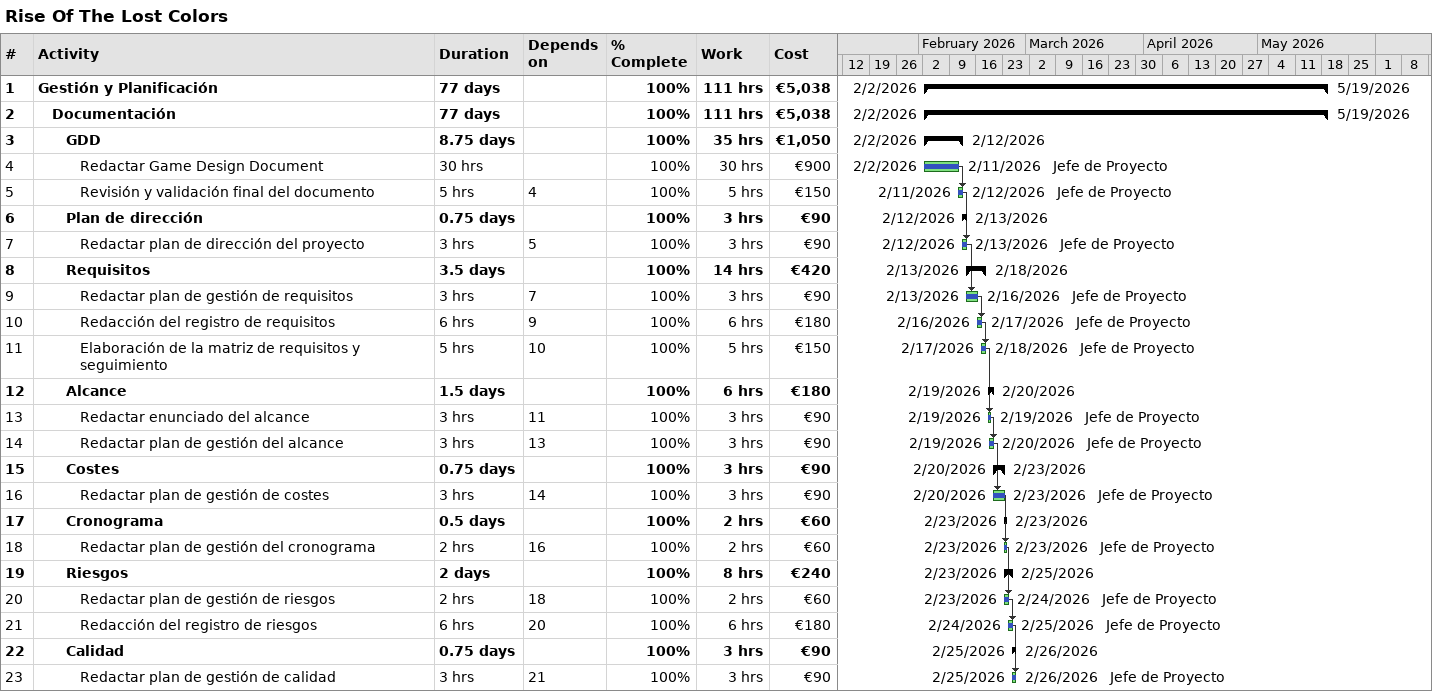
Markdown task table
Rise Of The Lost Colors

| ID | Level | Task | Duration | Start | Finish | Predecessors | Resources | % complete | Work (h) | Cost (€) |
|---|---|---|---|---|---|---|---|---|---|---|
| 1 | 1 | **Gestión y Planificación** | 77d | 2026-02-02 | 2026-05-19 |  |  | 100 | 111 | 5038 |
| 2 | 2 | **Documentación** | 77d | 2026-02-02 | 2026-05-19 |  |  | 100 | 111 | 5038 |
| 3 | 3 | **GDD** | 8.75d | 2026-02-02 | 2026-02-12 |  |  | 100 | 35 | 1050 |
| 4 | 4 | Redactar Game Design Document | 30h | 2026-02-02 | 2026-02-11 |  | Jefe de Proyecto | 100 | 30 | 900 |
| 5 | 4 | Revisión y validación final del documento | 5h | 2026-02-11 | 2026-02-12 | 4 | Jefe de Proyecto | 100 | 5 | 150 |
| 6 | 3 | **Plan de dirección** | 0.75d | 2026-02-12 | 2026-02-13 |  |  | 100 | 3 | 90 |
| 7 | 4 | Redactar plan de dirección del proyecto | 3h | 2026-02-12 | 2026-02-13 | 5 | Jefe de Proyecto | 100 | 3 | 90 |
| 8 | 3 | **Requisitos** | 3.5d | 2026-02-13 | 2026-02-18 |  |  | 100 | 14 | 420 |
| 9 | 4 | Redactar plan de gestión de requisitos | 3h | 2026-02-13 | 2026-02-16 | 7 | Jefe de Proyecto | 100 | 3 | 90 |
| 10 | 4 | Redacción del registro de requisitos | 6h | 2026-02-16 | 2026-02-17 | 9 | Jefe de Proyecto | 100 | 6 | 180 |
| 11 | 4 | Elaboración de la matriz de requisitos y seguimiento | 5h | 2026-02-17 | 2026-02-18 | 10 | Jefe de Proyecto | 100 | 5 | 150 |
| 12 | 3 | **Alcance** | 1.5d | 2026-02-19 | 2026-02-20 |  |  | 100 | 6 | 180 |
| 13 | 4 | Redactar enunciado del alcance | 3h | 2026-02-19 | 2026-02-19 | 11 | Jefe de Proyecto | 100 | 3 | 90 |
| 14 | 4 | Redactar plan de gestión del alcance | 3h | 2026-02-19 | 2026-02-20 | 13 | Jefe de Proyecto | 100 | 3 | 90 |
| 15 | 3 | **Costes** | 0.75d | 2026-02-20 | 2026-02-23 |  |  | 100 | 3 | 90 |
| 16 | 4 | Redactar plan de gestión de costes | 3h | 2026-02-20 | 2026-02-23 | 14 | Jefe de Proyecto | 100 | 3 | 90 |
| 17 | 3 | **Cronograma** | 0.5d | 2026-02-23 | 2026-02-23 |  |  | 100 | 2 | 60 |
| 18 | 4 | Redactar plan de gestión del cronograma | 2h | 2026-02-23 | 2026-02-23 | 16 | Jefe de Proyecto | 100 | 2 | 60 |
| 19 | 3 | **Riesgos** | 2d | 2026-02-23 | 2026-02-25 |  |  | 100 | 8 | 240 |
| 20 | 4 | Redactar plan de gestión de riesgos | 2h | 2026-02-23 | 2026-02-24 | 18 | Jefe de Proyecto | 100 | 2 | 60 |
| 21 | 4 | Redacción del registro de riesgos | 6h | 2026-02-24 | 2026-02-25 | 20 | Jefe de Proyecto | 100 | 6 | 180 |
| 22 | 3 | **Calidad** | 0.75d | 2026-02-25 | 2026-02-26 |  |  | 100 | 3 | 90 |
| 23 | 4 | Redactar plan de gestión de calidad | 3h | 2026-02-25 | 2026-02-26 | 21 | Jefe de Proyecto | 100 | 3 | 90 |
